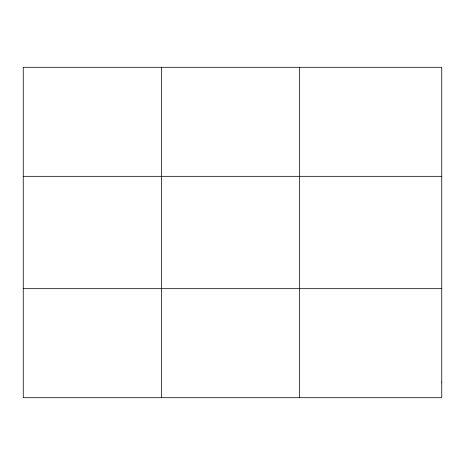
<?xml version="1.0" encoding="UTF-8"?>
<svg xmlns="http://www.w3.org/2000/svg" width="465" height="465" viewBox="0 0 465 465"><rect width="100%" height="100%" fill="white"/><g stroke="black" fill="none" stroke-linecap="round" stroke-linejoin="round"><path stroke-width="0.7" d="M161.355 397.703L161.355 67.297M299.46 397.703L299.46 67.297M23.25 176.328L441.75 176.328M23.25 288.672L441.75 288.672M441.75 382.125L441.75 397.703L23.25 397.703L23.25 67.297L441.75 67.297L441.75 382.125"/></g></svg>
